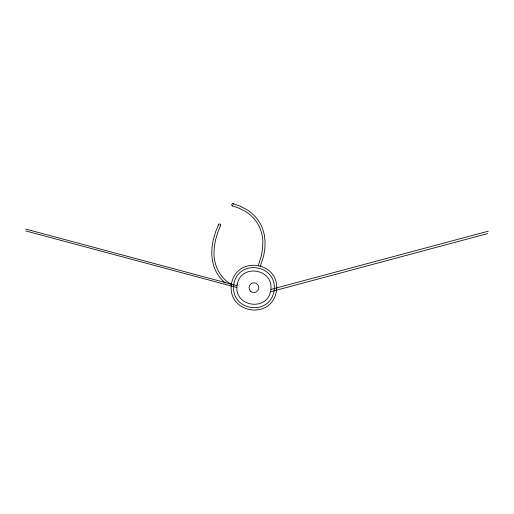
<?xml version="1.0" encoding="UTF-8"?>
<svg xmlns="http://www.w3.org/2000/svg" width="514" height="514" viewBox="0 0 514 514"><rect width="100%" height="100%" fill="white"/><g stroke="black" fill="none" stroke-linecap="round" stroke-linejoin="round"><path stroke-width="0.77" d="M218.623 224.348L215.494 232.135L213.297 239.736L212.006 247.298L211.768 254.539L212.488 261.157L214.184 267.312C216.522 273.326 220.236 278.749 225.171 282.925M220.686 225.254L217.576 232.983L215.411 240.488L214.254 247.504L213.985 254.16C214.37 266.856 220.455 277.926 231.319 284.531M258.407 265.224L261.42 255.606L262.583 248.596L262.853 241.933C262.487 228.974 256.107 217.795 244.947 211.145L239.087 208.189L232.251 205.799M260.219 266.792L263.611 256.145L264.845 248.795L265.083 241.554L264.357 234.937L262.66 228.781C259.641 220.628 253.71 213.85 246.315 209.359L239.948 206.101L233.054 203.692M270.929 289.421L488.3 231.178M270.248 291.843L487.619 233.6M25.7 229.077L236.954 285.681M25.7 230.914L236.954 287.525M218.688 224.978A1.131 0.771 21.9 0 1 219.157 223.988A1.131 0.771 21.9 0 1 220.622 224.631A1.131 0.771 21.9 0 1 220.146 225.614M232.476 205.851A1.131 0.874 -70.7 0 1 231.75 204.9A1.131 0.874 -70.7 0 1 232.521 203.692A1.131 0.874 -70.7 0 1 233.51 204.231M231.467 283.805C226.783 313.206 271.019 320.794 276.397 291.509C281.081 262.108 236.845 254.52 231.467 283.805M233.812 284.21C229.617 310.54 269.233 317.331 274.052 291.104C278.247 264.774 238.624 257.983 233.812 284.21M237.153 284.782C233.195 306.524 267.196 312.358 270.711 290.532C274.669 268.79 240.668 262.956 237.153 284.782M250.819 291.406A4.87 4.87 0 0 0 258.735 288.482A4.87 4.87 0 0 0 252.245 283.086A4.87 4.87 0 0 0 250.819 291.406"/></g></svg>
